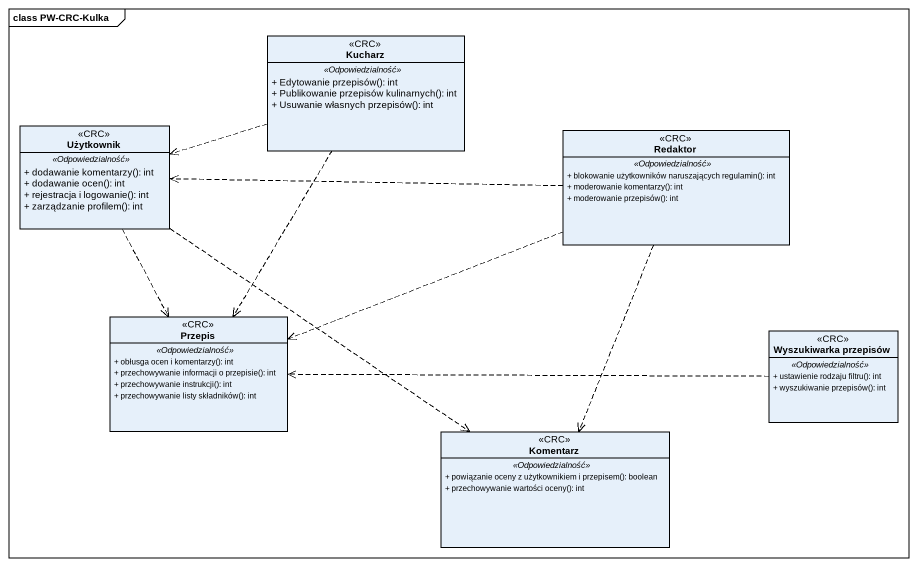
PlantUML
@startuml
mainframe class PW-CRC-Kulka
hide circle
hide empty members
skinparam classAttributeIconSize 0
class Kucharz <<CRC>> {
  .. <<Odpowiedzialność>> ..
  + Edytowanie przepisów(): int
  + Publikowanie przepisów kulinarnych(): int
  + Usuwanie własnych przepisów(): int
}
class Użytkownik <<CRC>> {
  .. <<Odpowiedzialność>> ..
  + dodawanie komentarzy(): int
  + dodawanie ocen(): int
  + rejestracja i logowanie(): int
  + zarządzanie profilem(): int
}
class Redaktor <<CRC>> {
  .. <<Odpowiedzialność>> ..
  + blokowanie użytkowników naruszających regulamin(): int
  + moderowanie komentarzy(): int
  + moderowanie przepisów(): int
}
class Przepis <<CRC>> {
  .. <<Odpowiedzialność>> ..
  + obłusga ocen i komentarzy(): int
  + przechowywanie informacji o przepisie(): int
  + przechowywanie instrukcji(): int
  + przechowywanie listy składników(): int
}
class "Wyszukiwarka przepisów" as Wyszukiwarka_przepisów <<CRC>> {
  .. <<Odpowiedzialność>> ..
  + ustawienie rodzaju filtru(): int
  + wyszukiwanie przepisów(): int
}
class Komentarz <<CRC>> {
  .. <<Odpowiedzialność>> ..
  + powiązanie oceny z użytkownikiem i przepisem(): boolean
  + przechowywanie wartości oceny(): int
}
Kucharz .left.> Użytkownik
Kucharz ..> Przepis
Użytkownik ..> Przepis
Użytkownik ..> Komentarz
Redaktor .left.> Użytkownik
Redaktor .left.> Przepis
Redaktor ..> Komentarz
Wyszukiwarka_przepisów .left.> Przepis
@enduml
